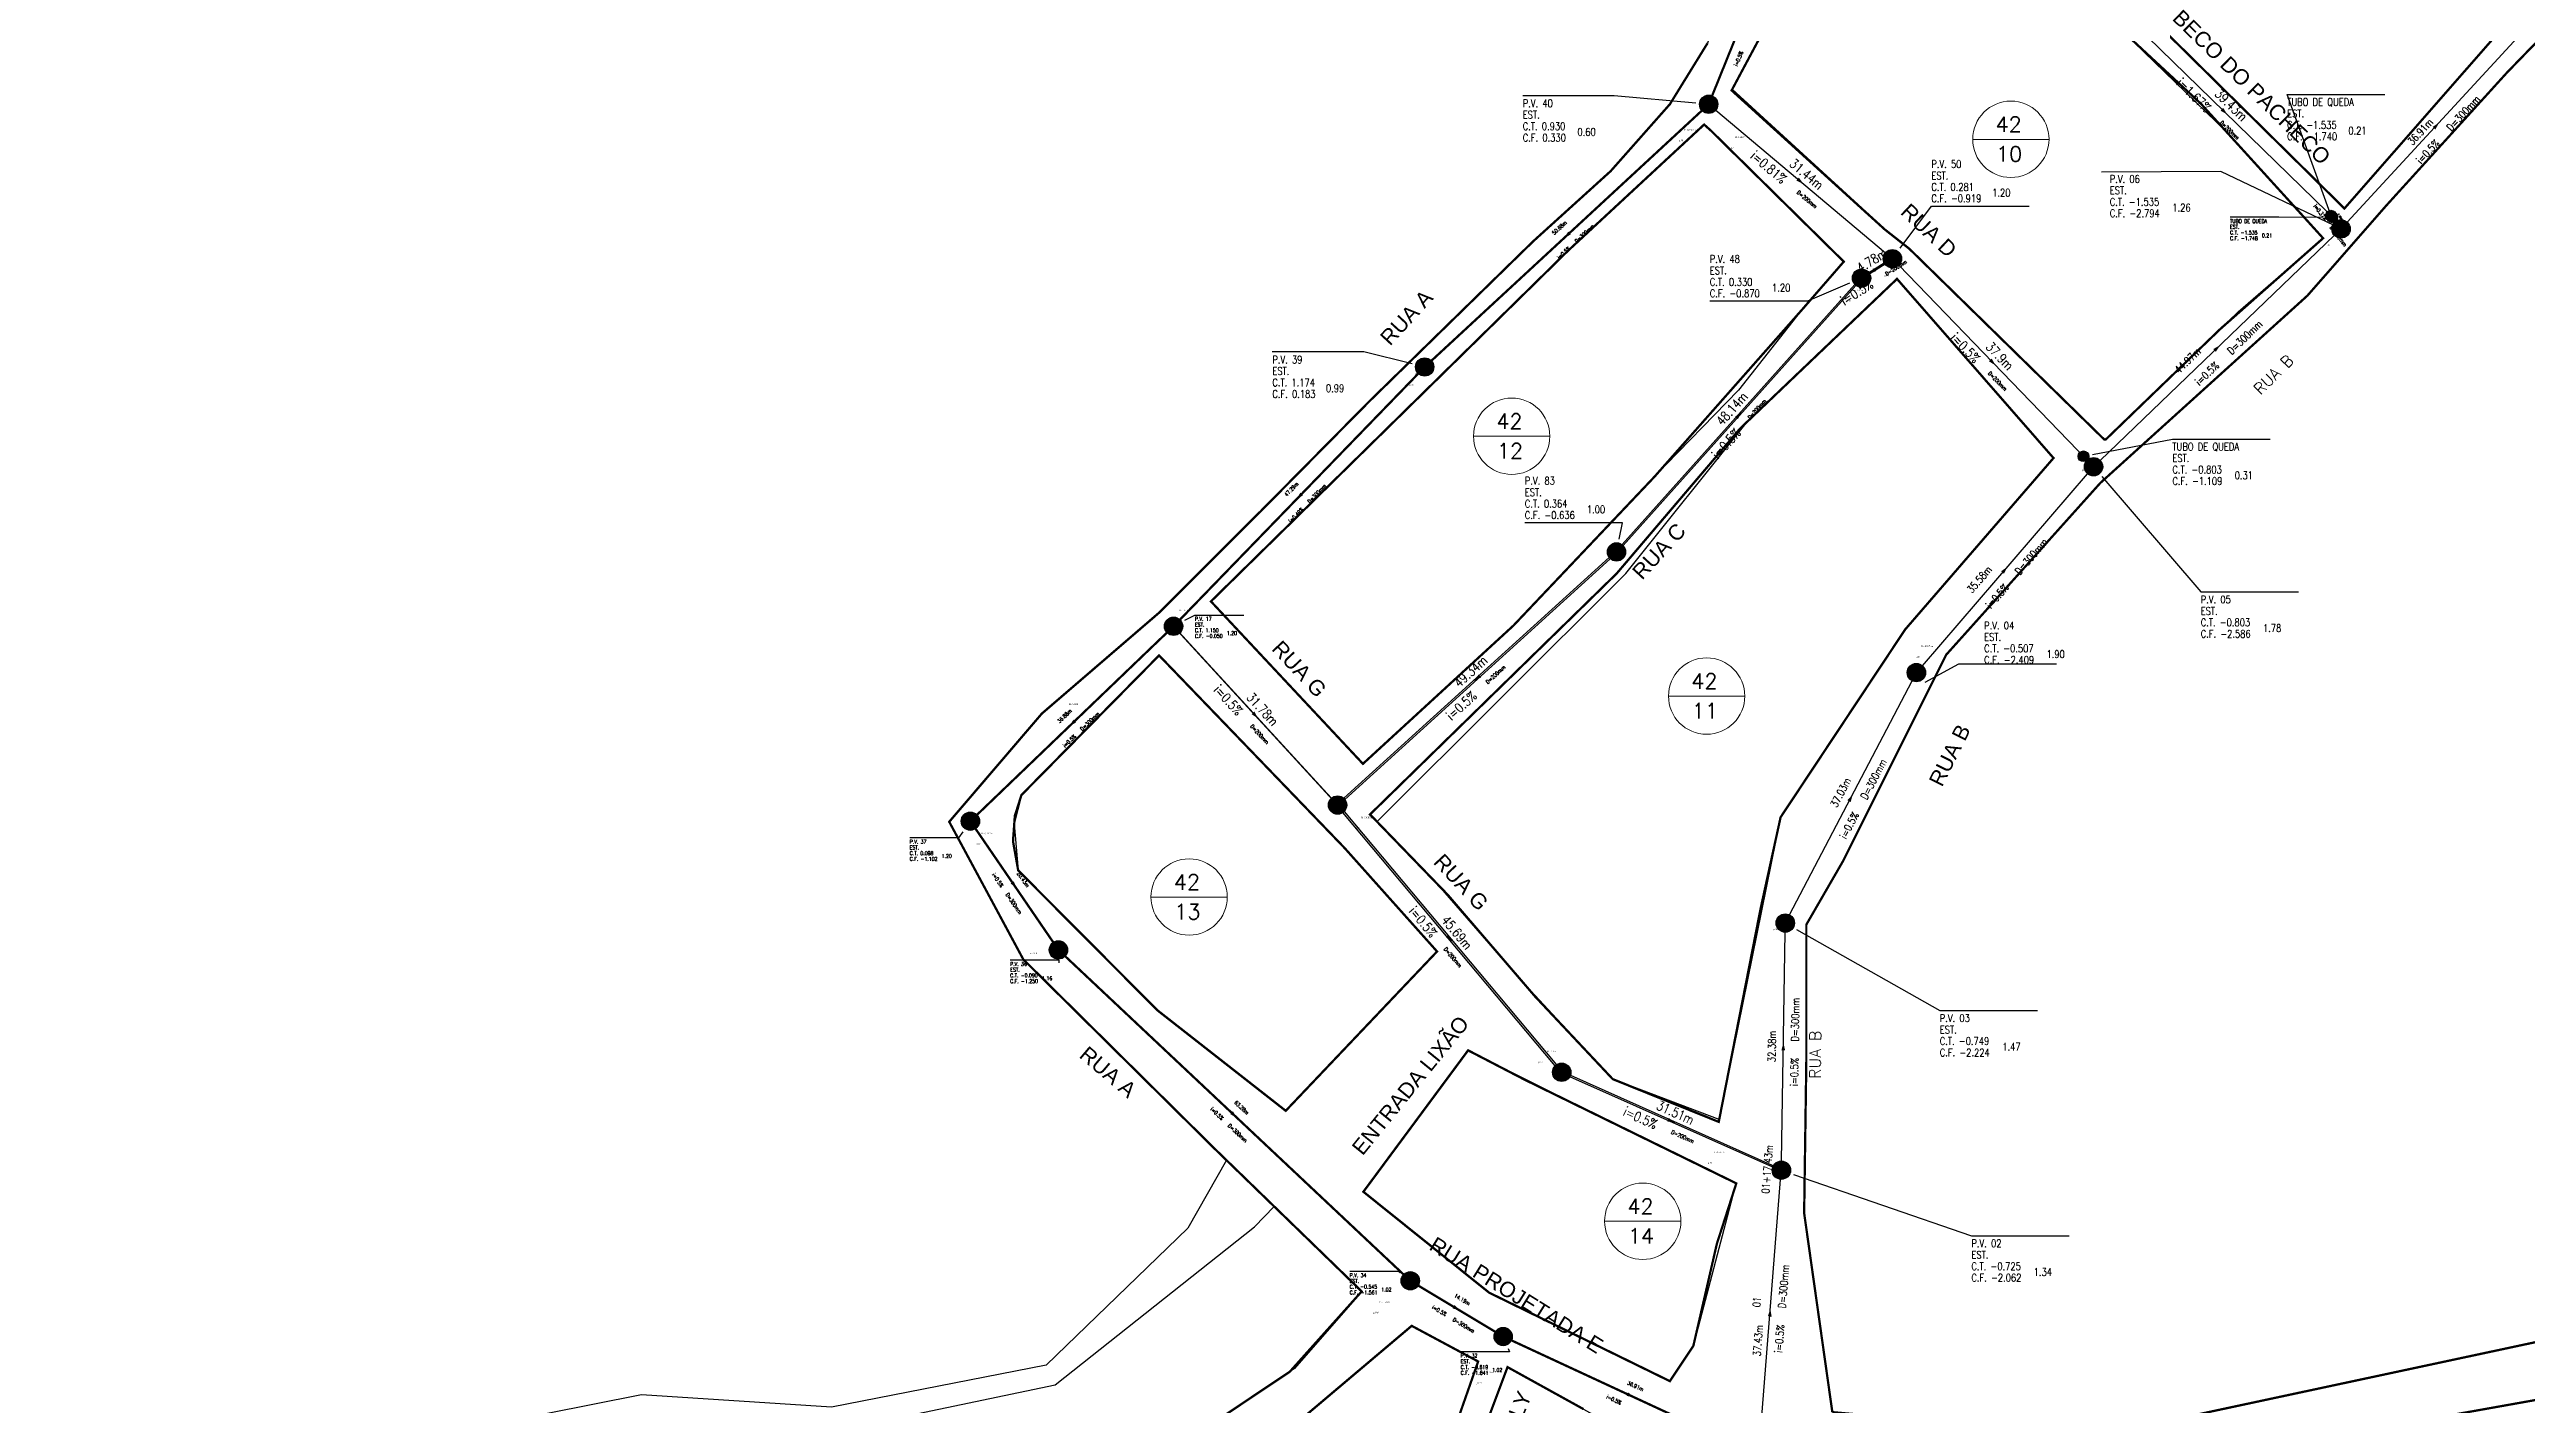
# Model space of a CAD drawing. Extents: x -44 to 14114764, y -20 to 289527804.
# Drawn here: x 357905.2 to 358229.8, y 7353588.1 to 7353765.6 of the extents above; entities that cross this region are included whole.
import ezdxf
from ezdxf.enums import TextEntityAlignment as Align

# ---------------------------------------------------------------- set-up
doc = ezdxf.new("R2010")
doc.units = 0
for name, color, linetype in [('0-quadras', 5, 'Continuous'), ('A_Alerta', 2, 'Continuous'), ('Heights', 7, 'Continuous'), ('Layer1', 5, 'Continuous'), ('PONTOS-CAIXAS_U', 1, 'Continuous'), ('PS_IND_COMPRIMENTO', 7, 'Continuous'), ('PS_IND_DIAMETRO', 7, 'Continuous'), ('PS_IND_FLUXO', 3, 'Continuous'), ('PS_IND_INCLINACAO', 7, 'Continuous'), ('PS_PONTOS_IDENTIFICACAO_LIN', 7, 'Continuous'), ('PS_PONTOS_IDENTIFICACAO_TXT', 7, 'Continuous'), ('Survey.td2_Mark', 7, 'Continuous'), ('TEXTO', 7, 'Continuous'), ('TUBO_PVC', 1, 'Continuous'), ('TXT-LOGRAD', 3, 'Continuous')]:
    doc.layers.add(name, color=color, linetype=linetype)
doc.layers.add('COTAS', color=7, linetype='Continuous', lineweight=9)
doc.layers.get('0').off()
doc.layers.get('0').freeze()
doc.styles.add('CARIMBO', font='arial.ttf', dxfattribs={"height": 2})
doc.styles.add('ROMANS', font='ROMANS.shx', dxfattribs={"height": 2})
doc.styles.add('SABESP', font='ROMANS.shx', dxfattribs={"height": 2})
doc.styles.get("Standard").update_dxf_attribs({"font": 'times.ttf'})
picture_1 = doc.add_image_def('image1.tif', size_in_pixel=(37423, 27282))

# ---------------------------------------------------------------- blocks, each defined once
blk = doc.blocks.new('*U773', base_point=(9690.446, 9362.01))
at = {"const_width": 0.24, "flags": 128}
blk.add_lwpolyline([(9690.326, 9362.01, 1), (9690.566, 9362.01, 1)], format="xyb", close=True, dxfattribs=at)
blk.add_circle((9690.446, 9362.01), 0.24)
blk = doc.blocks.new('*U774', base_point=(9690.446, 9362.01))
at = {"const_width": 0.24, "flags": 128}
blk.add_lwpolyline([(9690.326, 9362.01, 1), (9690.566, 9362.01, 1)], format="xyb", close=True, dxfattribs=at)
blk.add_circle((9690.446, 9362.01), 0.24)
blk = doc.blocks.new('*U775', base_point=(9690.446, 9362.01))
at = {"const_width": 0.24, "flags": 128}
blk.add_lwpolyline([(9690.326, 9362.01, 1), (9690.566, 9362.01, 1)], format="xyb", close=True, dxfattribs=at)
blk.add_circle((9690.446, 9362.01), 0.24)
blk = doc.blocks.new('*U776', base_point=(9690.446, 9362.01))
at = {"const_width": 0.24, "flags": 128}
blk.add_lwpolyline([(9690.326, 9362.01, 1), (9690.566, 9362.01, 1)], format="xyb", close=True, dxfattribs=at)
blk.add_circle((9690.446, 9362.01), 0.24)
blk = doc.blocks.new('*U777', base_point=(9690.446, 9362.01))
at = {"const_width": 0.24, "flags": 128}
blk.add_lwpolyline([(9690.326, 9362.01, 1), (9690.566, 9362.01, 1)], format="xyb", close=True, dxfattribs=at)
blk.add_circle((9690.446, 9362.01), 0.24)
blk = doc.blocks.new('*U789', base_point=(9690.446, 9362.01))
at = {"const_width": 0.24, "flags": 128}
blk.add_lwpolyline([(9690.326, 9362.01, 1), (9690.566, 9362.01, 1)], format="xyb", close=True, dxfattribs=at)
blk.add_circle((9690.446, 9362.01), 0.24)
blk = doc.blocks.new('*U790', base_point=(9690.446, 9362.01))
at = {"const_width": 0.24, "flags": 128}
blk.add_lwpolyline([(9690.326, 9362.01, 1), (9690.566, 9362.01, 1)], format="xyb", close=True, dxfattribs=at)
blk.add_circle((9690.446, 9362.01), 0.24)
blk = doc.blocks.new('*U791', base_point=(9690.446, 9362.01))
at = {"const_width": 0.24, "flags": 128}
blk.add_lwpolyline([(9690.326, 9362.01, 1), (9690.566, 9362.01, 1)], format="xyb", close=True, dxfattribs=at)
blk.add_circle((9690.446, 9362.01), 0.24)
blk = doc.blocks.new('*U792', base_point=(9690.446, 9362.01))
at = {"const_width": 0.24, "flags": 128}
blk.add_lwpolyline([(9690.326, 9362.01, 1), (9690.566, 9362.01, 1)], format="xyb", close=True, dxfattribs=at)
blk.add_circle((9690.446, 9362.01), 0.24)
blk = doc.blocks.new('*U793', base_point=(9690.446, 9362.01))
at = {"const_width": 0.24, "flags": 128}
blk.add_lwpolyline([(9690.326, 9362.01, 1), (9690.566, 9362.01, 1)], format="xyb", close=True, dxfattribs=at)
blk.add_circle((9690.446, 9362.01), 0.24)
blk = doc.blocks.new('*U794', base_point=(9690.446, 9362.01))
at = {"const_width": 0.24, "flags": 128}
blk.add_lwpolyline([(9690.326, 9362.01, 1), (9690.566, 9362.01, 1)], format="xyb", close=True, dxfattribs=at)
blk.add_circle((9690.446, 9362.01), 0.24)
blk = doc.blocks.new('*U795', base_point=(9690.446, 9362.01))
at = {"const_width": 0.24, "flags": 128}
blk.add_lwpolyline([(9690.326, 9362.01, 1), (9690.566, 9362.01, 1)], format="xyb", close=True, dxfattribs=at)
blk.add_circle((9690.446, 9362.01), 0.24)
blk = doc.blocks.new('*U798', base_point=(9709.606, 9361.717))
at = {"const_width": 0.14, "flags": 128}
blk.add_lwpolyline([(9709.536, 9361.717, 1), (9709.676, 9361.717, 1)], format="xyb", close=True, dxfattribs=at)
blk.add_circle((9709.606, 9361.717), 0.14)
blk = doc.blocks.new('*U803', base_point=(9690.446, 9362.01))
at = {"const_width": 0.24, "flags": 128}
blk.add_lwpolyline([(9690.326, 9362.01, 1), (9690.566, 9362.01, 1)], format="xyb", close=True, dxfattribs=at)
blk.add_circle((9690.446, 9362.01), 0.24)
blk = doc.blocks.new('*U804', base_point=(9690.446, 9362.01))
at = {"const_width": 0.24, "flags": 128}
blk.add_lwpolyline([(9690.326, 9362.01, 1), (9690.566, 9362.01, 1)], format="xyb", close=True, dxfattribs=at)
blk.add_circle((9690.446, 9362.01), 0.24)
blk = doc.blocks.new('*U805', base_point=(9690.446, 9362.01))
at = {"const_width": 0.24, "flags": 128}
blk.add_lwpolyline([(9690.326, 9362.01, 1), (9690.566, 9362.01, 1)], format="xyb", close=True, dxfattribs=at)
blk.add_circle((9690.446, 9362.01), 0.24)
blk = doc.blocks.new('*U806', base_point=(9690.446, 9362.01))
at = {"const_width": 0.24, "flags": 128}
blk.add_lwpolyline([(9690.326, 9362.01, 1), (9690.566, 9362.01, 1)], format="xyb", close=True, dxfattribs=at)
blk.add_circle((9690.446, 9362.01), 0.24)
blk = doc.blocks.new('*U838', base_point=(9690.446, 9362.01))
at = {"const_width": 0.24, "flags": 128}
blk.add_lwpolyline([(9690.326, 9362.01, 1), (9690.566, 9362.01, 1)], format="xyb", close=True, dxfattribs=at)
blk.add_circle((9690.446, 9362.01), 0.24)
blk = doc.blocks.new('*U1886', base_point=(9709.606, 9361.717))
at = {"const_width": 0.14, "flags": 128}
blk.add_lwpolyline([(9709.536, 9361.717, 1), (9709.676, 9361.717, 1)], format="xyb", close=True, dxfattribs=at)
blk.add_circle((9709.606, 9361.717), 0.14)
blk = doc.blocks.new('*U1903', base_point=(9709.606, 9361.717))
at = {"const_width": 0.14, "flags": 128}
blk.add_lwpolyline([(9709.536, 9361.717, 1), (9709.676, 9361.717, 1)], format="xyb", close=True, dxfattribs=at)
blk.add_circle((9709.606, 9361.717), 0.14)

msp = doc.modelspace()

# ---------------------------------------------------------------- linework, layer by layer
at = {"layer": '0-quadras', "const_width": 0.3}
for points in [[(358153.192, 7353815.216), (358187.576, 7353791.183), (358196.336, 7353800.358), (358228.008, 7353769.956), (358205.947, 7353744.771), (358177.965, 7353772.354), (358181.202, 7353778.281), (358146.902, 7353803.757)], [(358078.265, 7353665.407), (358110.594, 7353696.974), (358126.772, 7353715.966), (358147.317, 7353735.55), (358167.827, 7353712.086), (358148.39, 7353689.636), (358132.065, 7353665.039), (358129.44, 7353653.063), (358123.963, 7353625.143), (358110.068, 7353630.744), (358099.888, 7353641.569), (358088.423, 7353654.91)], [(358050.623, 7353686.234), (358032.583, 7353667.945), (358031.721, 7353665.232), (358031.48, 7353661.899), (358032.159, 7353658.082), (358050.41, 7353639.752), (358067.22, 7353626.593), (358087.049, 7353647.46), (358074.919, 7353661.025)], [(358098.517, 7353630.672), (358126.261, 7353617.089), (358123.713, 7353609.178), (358120.632, 7353595.806), (358117.55, 7353591.187), (358093.868, 7353602.776), (358077.394, 7353615.988), (358091.118, 7353634.512)]]:
    msp.add_lwpolyline(points, close=True, dxfattribs=at)
for points in [[(358189.651, 7353728.96), (358203.155, 7353740.877), (358187.156, 7353758.478), (358177.004, 7353767.884), (358170.558, 7353775.269), (358171.179, 7353776.331), (358166.623, 7353780.324), (358168.061, 7353782.59), (358144.743, 7353799.085), (358141.76, 7353791.881), (358133.13, 7353774.24), (358125.649, 7353760.238), (358145.719, 7353742.021), (358148.937, 7353739.491), (358174.573, 7353714.419)], [(358138.845, 7353587.125), (358135.151, 7353613.193), (358135.435, 7353633.018), (358135.438, 7353650.978), (358140.252, 7353659.309), (358153.752, 7353686.307), (358173.95, 7353708.811), (358201.106, 7353733.363), (358211.493, 7353745.222), (358227.244, 7353762.566), (358236.036, 7353771.629), (358250.364, 7353781.765)], [(358122.486, 7353766.414), (358117.563, 7353758.437), (358109.804, 7353749.671), (358099.66, 7353740.487), (358078.207, 7353719.547), (358064.019, 7353705.197), (358050.59, 7353691.8), (358035.257, 7353678.614), (358023.123, 7353664.445), (358032.831, 7353646.423), (358058.005, 7353621.529), (358077.175, 7353602.941), (358067.755, 7353592.425), (358053.289, 7353582.753)], [(358122.905, 7353754.997), (358140.344, 7353737.809), (358135.044, 7353731.711), (358115.514, 7353709.611), (358097.06, 7353690.148), (358077.335, 7353672.038), (358057.418, 7353693.311), (358085.098, 7353720.479), (358104.171, 7353739.2), (358122.041, 7353755.761), (358122.905, 7353754.997)], [(358467.602, 7353748.453), (358451.082, 7353642.547), (358421.823, 7353636.987), (358400.556, 7353632.946), (358379.059, 7353627.442), (358372.967, 7353625.147), (358351.308, 7353620.811), (358303.543, 7353611.25), (358262.999, 7353603.135), (358214.679, 7353592.805), (358173.592, 7353584.021), (358138.845, 7353587.125)], [(358189.694, 7353728.998), (358174.573, 7353714.419)], [(358751.602, 7353514.182), (358757.985, 7353559.947), (358761.928, 7353587.17), (358712.143, 7353594.189), (358649.164, 7353602.659), (358544.485, 7353620.005), (358505.628, 7353626.414), (358463.627, 7353633.152), (358455.708, 7353634.263), (358428.514, 7353629.79), (358388.507, 7353620.811), (358379.081, 7353618.796), (358349.604, 7353613.425), (358318.404, 7353607.349), (358256.583, 7353593.28), (358220.56, 7353586.853), (358198.621, 7353582.473), (358177.899, 7353572.6), (358169.854, 7353568.275), (358151.359, 7353571.72)], [(358106.221, 7353587.532), (358096.281, 7353593.025), (358086.266, 7353566.33), (358074.142, 7353562.189), (358071.43, 7353565.154), (358084.004, 7353569.705), (358092.436, 7353593.761), (358083.726, 7353598.429), (358069.239, 7353586.195), (358056.506, 7353578.172), (358029.412, 7353566.992), (358018.136, 7353562.238), (358010.149, 7353543.035), (357992.534, 7353531.097), (357977.413, 7353520.703), (357967.737, 7353513.992), (357953.617, 7353504.392), (357933.098, 7353491.422), (357922.206, 7353485.292), (357899.037, 7353468.242)]]:
    msp.add_lwpolyline(points, dxfattribs=at)
at = {"layer": 'COTAS', "ltscale": 4}
for p, q in [((358157.239, 7353753.826), (358167.239, 7353753.826)), ((358091.828, 7353714.936), (358101.828, 7353714.936)), ((358117.372, 7353680.904), (358127.372, 7353680.904)), ((358049.562, 7353654.588), (358059.562, 7353654.588)), ((358108.999, 7353612.117), (358118.999, 7353612.117))]:
    msp.add_line(p, q, dxfattribs=at)
at = {"layer": 'COTAS'}
for centre in [(358162.239, 7353753.834), (358096.828, 7353714.944), (358122.372, 7353680.912), (358054.562, 7353654.596), (358113.999, 7353612.125)]:
    msp.add_circle(centre, 5, dxfattribs=at)
at = {"layer": 'Layer1'}
for p, q in [((358192.013, 7353731.238), (358175.187, 7353715.011)), ((358175.693, 7353715.345), (358175.693, 7353715.345))]:
    msp.add_line(p, q, dxfattribs=at)
for points in [[(357829.233, 7353811.074), (357911.556, 7353808.349), (357943.863, 7353807.866), (358004.711, 7353816.213), (358037.675, 7353819.09), (358052.743, 7353814.072), (358068.11, 7353805.829), (358080.71, 7353799.348), (358093.641, 7353793.577), (358110.843, 7353784.665), (358125.35, 7353774.729), (358122.486, 7353766.414), (358117.563, 7353758.437), (358109.804, 7353749.671), (358099.66, 7353740.487), (358078.207, 7353719.547), (358064.019, 7353705.197), (358050.59, 7353691.8), (358035.257, 7353678.614), (358023.123, 7353664.445), (358032.831, 7353646.423), (358059.461, 7353620.118)], [(358205.947, 7353744.771), (358177.965, 7353772.354), (358181.202, 7353778.281), (358146.902, 7353803.757)], [(358125.734, 7353760.396), (358133.13, 7353774.24), (358142.346, 7353793.296), (358144.77, 7353799.15)], [(358192.013, 7353731.238), (358203.155, 7353740.877), (358190.545, 7353754.749), (358177.004, 7353767.884), (358175.189, 7353770.233), (358170.558, 7353775.269), (358171.179, 7353776.331), (358166.623, 7353780.324), (358168.061, 7353782.59), (358144.77, 7353799.15)], [(358138.845, 7353587.125), (358135.151, 7353613.193), (358135.435, 7353633.018), (358135.438, 7353650.978), (358140.252, 7353659.309), (358153.752, 7353686.307), (358173.95, 7353708.811), (358201.106, 7353733.363), (358211.493, 7353745.222), (358227.244, 7353762.566), (358236.036, 7353771.629), (358250.364, 7353781.765)], [(358228.008, 7353769.956), (358205.947, 7353744.771)], [(358174.573, 7353714.419), (358148.937, 7353739.491), (358146.37, 7353741.509), (358125.734, 7353760.396)], [(358122.905, 7353754.997), (358140.344, 7353737.809), (358134.626, 7353731.237), (358126.548, 7353720.958), (358115.514, 7353709.611), (358097.06, 7353690.148), (358077.335, 7353672.038), (358057.418, 7353693.311), (358085.098, 7353720.479), (358104.171, 7353739.2), (358122.041, 7353755.761), (358122.905, 7353754.997)], [(358467.602, 7353748.453), (358451.082, 7353642.547), (358421.823, 7353636.987), (358400.556, 7353632.946), (358379.059, 7353627.442), (358372.967, 7353625.147), (358351.308, 7353620.811), (358303.543, 7353611.25), (358262.999, 7353603.135), (358214.679, 7353592.805), (358173.592, 7353584.021), (358138.845, 7353587.125)], [(358079.21, 7353664.477), (358111.791, 7353696.983), (358127.71, 7353716.86), (358147.317, 7353735.55)], [(358164.626, 7353708.389), (358167.827, 7353712.086), (358147.317, 7353735.55)], [(358164.626, 7353708.389), (358157.643, 7353700.323), (358148.39, 7353689.636), (358140.019, 7353677.023), (358132.065, 7353665.039), (358124.027, 7353625.471)], [(358050.623, 7353686.234), (358032.583, 7353667.945), (358031.644, 7353664.16), (358032.159, 7353658.082), (358050.41, 7353639.752)], [(358087.049, 7353647.46), (358074.919, 7353661.025), (358050.623, 7353686.234)], [(358124.027, 7353625.471), (358110.068, 7353630.744), (358098.198, 7353643.536), (358087.234, 7353656.138), (358079.21, 7353664.477)], [(358050.41, 7353639.752), (358067.22, 7353626.593), (358087.049, 7353647.46)], [(358117.55, 7353591.187), (358093.868, 7353602.776), (358077.394, 7353615.988), (358087.206, 7353629.232), (358091.118, 7353634.512)], [(358117.55, 7353591.187), (358120.632, 7353595.806), (358126.261, 7353617.089), (358108.609, 7353625.731), (358091.118, 7353634.512)], [(358751.602, 7353514.182), (358757.985, 7353559.947), (358761.928, 7353587.17), (358712.143, 7353594.189), (358649.164, 7353602.659), (358544.485, 7353620.005), (358505.628, 7353626.414), (358463.627, 7353633.152), (358455.708, 7353634.263), (358428.514, 7353629.79), (358388.507, 7353620.811), (358379.081, 7353618.796), (358349.604, 7353613.425), (358318.404, 7353607.349), (358256.583, 7353593.28), (358220.56, 7353586.853), (358198.621, 7353582.473), (358177.899, 7353572.6), (358169.854, 7353568.275), (358143.986, 7353573.093)], [(358059.461, 7353620.118), (358054.369, 7353611.22), (358035.844, 7353593.289), (358007.692, 7353587.76), (357982.783, 7353589.41), (357964.09, 7353585.69)], [(358007.577, 7353584.549), (358037.004, 7353590.691), (358063.11, 7353611.411), (358065.693, 7353614.075), (358077.175, 7353602.941), (358068.357, 7353592.827), (358053.289, 7353582.753)], [(357899.037, 7353468.242), (357922.206, 7353485.292), (357933.098, 7353491.422), (357953.617, 7353504.392), (357967.737, 7353513.992), (357978.13, 7353519.846), (357996.562, 7353531.677), (358011.769, 7353542.512), (358018.136, 7353562.238), (358029.412, 7353566.992), (358056.506, 7353578.172), (358069.239, 7353586.195), (358083.726, 7353598.429), (358092.436, 7353593.761), (358084.004, 7353569.705), (358071.43, 7353565.154), (358074.142, 7353562.189), (358086.266, 7353566.33), (358096.281, 7353593.025), (358126.08, 7353576.558), (358143.986, 7353573.223)]]:
    msp.add_lwpolyline(points, dxfattribs=at)
at = {"layer": 'PS_IND_FLUXO'}
for points in [[(358189.881, 7353757.773, 0.5, 0, 0), (358190.597, 7353757.075, 0, 0, 0)], [(358217.681, 7353755.287, 0.5, 0, 0), (358218.359, 7353756.021, 0, 0, 0)], [(358134.296, 7353748.625, 0.5, 0, 0), (358135.062, 7353747.982, 0, 0, 0)], [(358204.389, 7353743.563, 0.5, 0, 0), (358204.993, 7353742.766, 0, 0, 0)], [(358104.4, 7353741.553, 0.5, 0, 0), (358103.666, 7353740.874, 0, 0, 0)], [(358144.271, 7353736.656, 0.5, 0, 0), (358145.117, 7353737.188, 0, 0, 0)], [(358188.926, 7353726.173, 0.5, 0, 0), (358189.647, 7353726.865, 0, 0, 0)], [(358159.546, 7353724.93, 0.5, 0, 0), (358160.241, 7353724.211, 0, 0, 0)], [(358126.282, 7353717.346, 0.5, 0, 0), (358126.949, 7353718.091, 0, 0, 0)], [(358069.318, 7353707.391, 0.5, 0, 0), (358068.623, 7353706.673, 0, 0, 0)], [(358161.14, 7353697.086, 0.5, 0, 0), (358161.792, 7353697.844, 0, 0, 0)], [(358092.655, 7353683.549, 0.5, 0, 0), (358091.915, 7353682.877, 0, 0, 0)], [(358039.567, 7353677.634, 0.5, 0, 0), (358038.845, 7353676.942, 0, 0, 0)], [(358062.924, 7353678.714, 0.5, 0, 0), (358063.6, 7353677.977, 0, 0, 0)], [(358141.038, 7353667.141, 0.5, 0, 0), (358141.502, 7353668.026, 0, 0, 0)], [(358031.384, 7353656.508, 0.5, 0, 0), (358031.948, 7353655.683, 0, 0, 0)], [(358088.374, 7353649.522, 0.5, 0, 0), (358089.017, 7353648.756, 0, 0, 0)], [(358132.416, 7353634.498, 0.5, 0, 0), (358132.431, 7353635.498, 0, 0, 0)], [(358060.124, 7353626.339, 0.5, 0, 0), (358060.853, 7353625.654, 0, 0, 0)], [(358117.319, 7353625.428, 0.5, 0, 0), (358118.232, 7353625.021, 0, 0, 0)], [(358089.197, 7353600.936, 0.5, 0, 0), (358090.055, 7353600.422, 0, 0, 0)], [(358130.643, 7353599.656, 0.5, 0, 0), (358130.723, 7353600.653, 0, 0, 0)], [(358112.001, 7353589.475, 0.5, 0, 0), (358112.908, 7353589.054, 0, 0, 0)]]:
    msp.add_lwpolyline(points, format="xyseb", dxfattribs=at)
at = {"layer": 'PS_PONTOS_IDENTIFICACAO_LIN', "linetype": 'Continuous'}
for points in [[(358120.947, 7353758.569), (358110.272, 7353759.543), (358098.272, 7353759.543)], [(358204.06, 7353744.17), (358198.448, 7353759.71), (358211.248, 7353759.71)], [(358205.504, 7353742.091), (358189.742, 7353749.636), (358174.096, 7353749.544)], [(358147.728, 7353739.559), (358151.817, 7353745.085), (358164.617, 7353745.085)], [(358203.157, 7353743.607), (358197.361, 7353743.613), (358190.961, 7353743.613)], [(358141.106, 7353734.987), (358135.586, 7353732.646), (358122.786, 7353732.646)], [(358083.776, 7353724.419), (358077.463, 7353725.975), (358065.463, 7353725.975)], [(358172.926, 7353712.541), (358183.401, 7353714.573), (358196.201, 7353714.573)], [(358174.175, 7353709.657), (358187.114, 7353694.558), (358199.914, 7353694.558)], [(358110.904, 7353701.45), (358111.348, 7353703.607), (358098.548, 7353703.607)], [(358054.019, 7353690.842), (358055.317, 7353691.524), (358061.717, 7353691.524)], [(358151.013, 7353682.733), (358155.4, 7353685.153), (358168.2, 7353685.153)], [(358024.916, 7353663.137), (358024.349, 7353662.333), (358017.949, 7353662.333)], [(358134.157, 7353650.347), (358152.923, 7353639.725), (358165.723, 7353639.725)], [(358037.531, 7353645.97), (358037.511, 7353646.325), (358031.111, 7353646.325)], [(358133.775, 7353618.258), (358157.07, 7353610.229), (358169.87, 7353610.229)], [(358082.211, 7353605.383), (358081.999, 7353605.552), (358075.599, 7353605.552)], [(358096.364, 7353595.463), (358096.547, 7353595.024), (358090.147, 7353595.024)]]:
    msp.add_lwpolyline(points, dxfattribs=at)
at = {"layer": 'TUBO_PVC'}
for points, const_width in [([(358123.089, 7353759.526), (358128.795, 7353773.647)], 0.3), ([(358121.76, 7353757.601), (358086.306, 7353724.826)], 0.3), ([(358204.601, 7353743.283), (358204.78, 7353743.047)], 0.2), ([(358084.591, 7353723.151), (358053.35, 7353690.912)], 0.3), ([(358051.65, 7353689.221), (358026.762, 7353665.355)], 0.3), ([(358053.326, 7353689.168), (358073.198, 7353667.523)], 0.2), ([(358026.574, 7353663.535), (358036.758, 7353648.656)], 0.3), ([(358038.309, 7353646.845), (358082.668, 7353605.148)], 0.3), ([(358084.57, 7353603.71), (358094.683, 7353597.648)], 0.3), ([(358096.8, 7353596.526), (358128.109, 7353582.003)], 0.3)]:
    msp.add_lwpolyline(points, dxfattribs=dict(at, const_width=const_width))
for points in [[(358176.8, 7353770.52), (358203.678, 7353744.329)], [(358206.317, 7353742.972), (358229.723, 7353768.336)], [(358123.559, 7353757.643), (358145.799, 7353738.965)], [(358173.934, 7353711.778), (358204.639, 7353741.26)], [(358147.552, 7353737.331), (358172.236, 7353711.809)], [(358150.645, 7353684.892), (358172.287, 7353710.038)], [(358133.235, 7353652.246), (358149.306, 7353682.921)], [(358132.187, 7353620.011), (358132.659, 7353649.985)], [(358129.293, 7353582.694), (358132.073, 7353617.616)]]:
    msp.add_lwpolyline(points, dxfattribs=at)
for points in [[(358143.685, 7353736.288), (358143.632, 7353736.373), (358145.65, 7353737.64), (358145.703, 7353737.556), (358145.756, 7353737.471), (358143.738, 7353736.204)], [(358141.87, 7353734.757), (358141.945, 7353734.691), (358111.435, 7353700.613), (358111.361, 7353700.679), (358111.286, 7353700.746), (358141.796, 7353734.824)], [(358109.673, 7353698.981), (358109.74, 7353698.907), (358074.964, 7353667.371), (358074.897, 7353667.445), (358074.83, 7353667.519), (358109.606, 7353699.055)], [(358074.78, 7353665.721), (358074.857, 7353665.785), (358102.688, 7353632.621), (358102.611, 7353632.557), (358102.535, 7353632.493), (358074.704, 7353665.657)], [(358104.478, 7353631.15), (358104.519, 7353631.241), (358131.114, 7353619.391), (358131.073, 7353619.3), (358131.032, 7353619.208), (358104.437, 7353631.058)]]:
    msp.add_lwpolyline(points, close=True, dxfattribs=at)

# ---------------------------------------------------------------- block references
at = {"layer": 'PONTOS-CAIXAS_U', "xscale": 5, "yscale": 5, "zscale": 5}
for name, p in [('*U795', (358122.64, 7353758.415)), ('*U798', (358204.179, 7353743.84)), ('*U1903', (358204.357, 7353743.606)), ('*U777', (358205.504, 7353742.091)), ('*U805', (358146.718, 7353738.193)), ('*U806', (358142.67, 7353735.65)), ('*U794', (358085.425, 7353724.012)), ('*U1886', (358171.749, 7353712.313)), ('*U776', (358173.069, 7353710.947)), ('*U838', (358110.561, 7353699.786)), ('*U793', (358052.516, 7353690.051)), ('*U775', (358149.862, 7353683.983)), ('*U804', (358074.009, 7353666.64)), ('*U792', (358025.896, 7353664.525)), ('*U774', (358132.678, 7353651.184)), ('*U791', (358037.436, 7353647.666)), ('*U803', (358103.383, 7353631.638)), ('*U773', (358132.169, 7353618.811)), ('*U790', (358083.541, 7353604.326)), ('*U789', (358095.711, 7353597.031))]:
    msp.add_blockref(name, p, dxfattribs=at)

# ---------------------------------------------------------------- texts
at = {"layer": 'A_Alerta', "color": 0, "style": 'CARIMBO'}
for s, rotation, p in [('BECO DO PACHECO', 315.61566, (358193.8, 7353760.663)), ('RUA D', 316.74072, (358151.491, 7353741.899)), ('RUA A', 47.33055, (358083.038, 7353730.495)), ('RUA C', 47.33055, (358116.122, 7353699.886)), ('RUA G', 313.06971, (358069, 7353684.463)), ('RUA B', 63.38591, (358154.215, 7353673.165)), ('RUA G', 313.06971, (358090.204, 7353656.53)), ('ENTRADA LIXÃO', 50.9346, (358083.552, 7353629.928)), ('RUA A', 319.68615, (358043.927, 7353631.681)), ('RUA PROJETADA E', 328.04107, (358097.462, 7353602.456)), ('TRAVESSA DA KELY', 67.48898, (358093.322, 7353577.004))]:
    msp.add_text(s, height=2, rotation=rotation, dxfattribs=at).set_placement(p, align=Align.MIDDLE_CENTER)
at = {"layer": 'Heights', "color": 24}
for s, p in [(' H: 0.9302m', (358119.38, 7353754.96, 0.93)), (' H: 0.6867m', (358126.03, 7353754.005, 0.687)), (' H: -1.5356m', (358204.261, 7353741.295, -1.536)), (' H: 0.2817m', (358146.282, 7353737.285, 0.282)), (' H: 0.3351m', (358141.331, 7353733.955, 0.335)), (' H: 1.1749m', (358084.07, 7353722.964, 1.175)), (' H: -0.8031m', (358172.232, 7353711.798, -0.803)), (' H: 1.1514m', (358053.224, 7353692.042, 1.151)), (' H: -0.5074m', (358150.411, 7353687.337, -0.507)), (' H: 0.6214m', (358038.716, 7353679.745, 0.621)), (' H: 0.3967m', (358076.99, 7353664.897, 0.397)), (' H: 0.0982m', (358027.267, 7353662.827, 0.098)), (' H: -0.7494m', (358131.776, 7353651.665, -0.749)), (' H: -0.0918m', (358033.238, 7353647.123, -0.092)), (' H: -0.5712m', (358100.978, 7353634.283, -0.571)), (' H: -0.7253m', (358123.169, 7353621.06, -0.725)), (' H: -0.5453m', (358079.328, 7353601.455, -0.545)), (' H: -0.6199m', (358092.794, 7353592.239, -0.62))]:
    msp.add_text(s, height=0.2, dxfattribs=at).set_placement(p)
at = {"layer": 'PS_IND_COMPRIMENTO', "style": 'ROMANS', "width": 0.8}
for s, height, rotation, p in [('39.43m', 1.25, 315.74133, (358191.112, 7353758.32)), ('36.91m', 1, 47.29856, (358215.89, 7353754.82)), ('31.44m', 1.25, 319.97533, (358135.483, 7353749.261)), ('50.68m', 0.5, 42.75096, (358103.082, 7353742.242)), ('2.19m', 0.25, 307.1257, (358205.369, 7353743.678)), ('4.78m', 1.25, 32.13515, (358144.029, 7353737.98)), ('37.9m', 1.25, 314.04378, (358160.792, 7353725.439)), ('44.97m', 1, 43.83701, (358185.406, 7353724.866)), ('48.14m', 1.25, 48.1625, (358125.684, 7353718.552)), ('47.29m', 0.5, 45.90087, (358067.965, 7353708.006)), ('35.58m', 1, 49.28264, (358158.119, 7353696.187)), ('49.34m', 1.25, 42.20199, (358091.445, 7353684.139)), ('31.78m', 1.25, 312.55436, (358064.183, 7353679.191)), ('36.88m', 0.5, 43.79882, (358038.237, 7353678.299)), ('37.03m', 1, 62.34921, (358139.942, 7353668.28)), ('20.43m', 0.5, 304.39001, (358032.821, 7353656.886)), ('45.69m', 1.25, 310.00318, (358089.653, 7353649.943)), ('32.38m', 1, 89.0979, (358130.924, 7353635.021)), ('63.28m', 0.5, 316.77106, (358061.447, 7353627.016)), ('31.51m', 1.25, 335.9832, (358118.284, 7353626.366)), ('14.19m', 0.5, 329.06087, (358090.346, 7353601.88)), ('37.43m', 1, 85.44786, (358129.107, 7353596.496)), ('36.91m', 0.5, 335.11492, (358113.044, 7353590.535))]:
    msp.add_text(s, height=height, rotation=rotation, dxfattribs=at).set_placement(p, align=Align.MIDDLE_CENTER)
at = {"layer": 'PS_IND_DIAMETRO', "style": 'ROMANS', "width": 0.8}
for s, height, rotation, p in [('D=300mm', 1, 47.29856, (358221.53, 7353757.246)), ('D=200mm', 0.5, 315.74133, (358190.907, 7353755.029)), ('D=200mm', 0.5, 319.97533, (358135.522, 7353745.964)), ('D=300mm', 0.5, 42.75096, (358106.378, 7353741.475)), ('D=200mm', 0.5, 307.1257, (358205.16, 7353741.137)), ('D=200mm', 0.5, 32.13515, (358147.18, 7353737.007)), ('D=300mm', 1, 43.83701, (358192.886, 7353727.896)), ('D=200mm', 0.5, 314.04378, (358160.49, 7353722.156)), ('D=200mm', 0.5, 48.1625, (358128.981, 7353718.486)), ('D=300mm', 0.5, 45.90087, (358071.298, 7353707.422)), ('D=300mm', 1, 49.28264, (358164.919, 7353699.177)), ('D=200mm', 0.5, 42.20199, (358094.717, 7353683.731)), ('D=300mm', 0.5, 43.79882, (358041.546, 7353677.593)), ('D=200mm', 0.5, 312.55436, (358063.796, 7353675.916)), ('D=300mm', 1, 62.34921, (358144.246, 7353670.032)), ('D=300mm', 0.5, 304.39001, (358031.584, 7353653.737)), ('D=200mm', 0.5, 310.00318, (358089.12, 7353646.689)), ('D=300mm', 1, 89.0979, (358133.979, 7353638.524)), ('D=300mm', 0.5, 316.77106, (358060.914, 7353623.675)), ('D=200mm', 0.5, 335.9832, (358119.231, 7353623.208)), ('D=300mm', 1, 85.44786, (358132.46, 7353603.575)), ('D=300mm', 0.5, 329.06087, (358090.536, 7353598.501))]:
    msp.add_text(s, height=height, rotation=rotation, dxfattribs=at).set_placement(p, align=Align.MIDDLE_CENTER)
at = {"layer": 'PS_IND_INCLINACAO', "style": 'ROMANS', "width": 0.8}
for s, height, rotation, p in [('i=0.5%', 0.5, 67.99853, (358126.566, 7353764.393)), ('i=1.67%', 1.25, 315.74133, (358186.216, 7353759.6)), ('i=0.81%', 1.25, 319.97533, (358130.506, 7353750.176)), ('i=0.5%', 1, 47.29856, (358216.884, 7353752.212)), ('i=0.37%', 0.5, 307.1257, (358202.806, 7353744.246)), ('i=0.5%', 0.5, 42.75096, (358103.661, 7353738.964)), ('i=0.5%', 1.25, 32.13515, (358142.056, 7353733.789)), ('i=0.5%', 1.25, 314.04378, (358156.284, 7353726.505)), ('i=0.5%', 1, 43.83701, (358187.945, 7353723.151)), ('i=0.5%', 1.25, 48.1625, (358124.946, 7353713.979)), ('i=0.49%', 0.5, 45.90087, (358068.584, 7353704.621)), ('i=0.5%', 1, 49.28264, (358160.45, 7353693.985)), ('i=0.5%', 1.25, 312.55436, (358059.704, 7353680.373)), ('i=0.5%', 1.25, 42.20199, (358090.236, 7353679.667)), ('i=0.5%', 0.5, 43.79882, (358038.876, 7353675.032)), ('i=0.5%', 1, 62.34921, (358141.068, 7353663.964)), ('i=0.5%', 0.5, 304.39001, (358029.494, 7353656.79)), ('i=0.5%', 1.25, 310.00318, (358085.231, 7353651.323)), ('i=0.5%', 1, 89.0979, (358133.871, 7353631.674)), ('i=0.5%', 0.5, 316.77106, (358058.218, 7353626.209)), ('i=0.5%', 1.25, 335.9832, (358113.704, 7353625.67)), ('i=0.5%', 0.5, 329.06087, (358087.363, 7353600.404)), ('i=0.5%', 1, 85.44786, (358131.917, 7353596.746)), ('i=0.5%', 0.5, 335.11492, (358110.233, 7353588.752))]:
    msp.add_text(s, height=height, rotation=rotation, dxfattribs=at).set_placement(p, align=Align.MIDDLE_CENTER)
at = {"layer": 'PS_PONTOS_IDENTIFICACAO_TXT', "style": 'ROMANS', "width": 0.8}
for s, height, p in [('P.V. 40', 1, (358098.272, 7353758.043)), ('TUBO DE QUEDA', 1, (358198.448, 7353758.21)), ('C.T. 0.930', 1, (358098.272, 7353755.043)), ('EST. ', 1, (358098.272, 7353756.543)), ('0.60', 1, (358105.443, 7353754.293)), ('C.T. -1.535', 1, (358198.448, 7353755.21)), ('EST. ', 1, (358198.448, 7353756.71)), ('0.21', 1, (358206.457, 7353754.46)), ('C.F. 0.330', 1, (358098.272, 7353753.543)), ('C.F. -1.740', 1, (358198.448, 7353753.71)), ('P.V. 50', 1, (358151.817, 7353750.085)), ('EST. ', 1, (358151.817, 7353748.585)), ('P.V. 06', 1, (358175.201, 7353748.136)), ('C.T. 0.281', 1, (358151.817, 7353747.085)), ('C.F. -0.919', 1, (358151.817, 7353745.585)), ('1.20', 1, (358159.788, 7353746.335)), ('C.T. -1.535', 1, (358175.201, 7353745.136)), ('EST. ', 1, (358175.201, 7353746.636)), ('C.F. -2.794', 1, (358175.201, 7353743.636)), ('1.26', 1, (358183.401, 7353744.386)), ('TUBO DE QUEDA', 0.5, (358190.961, 7353742.863)), ('EST. ', 0.5, (358190.961, 7353742.113)), ('C.T. -1.535', 0.5, (358190.961, 7353741.363)), ('C.F. -1.748', 0.5, (358190.961, 7353740.613)), ('0.21', 0.5, (358195.137, 7353740.988)), ('P.V. 48', 1, (358122.786, 7353737.646)), ('EST. ', 1, (358122.786, 7353736.146)), ('C.T. 0.330', 1, (358122.786, 7353734.646)), ('C.F. -0.870', 1, (358122.786, 7353733.146)), ('1.20', 1, (358130.948, 7353733.896)), ('P.V. 39', 1, (358065.463, 7353724.475)), ('EST. ', 1, (358065.463, 7353722.975)), ('C.T. 1.174', 1, (358065.463, 7353721.475)), ('C.F. 0.183', 1, (358065.463, 7353719.975)), ('0.99', 1, (358072.482, 7353720.725)), ('TUBO DE QUEDA', 1, (358183.401, 7353713.073)), ('C.T. -0.803', 1, (358183.401, 7353710.073)), ('EST. ', 1, (358183.401, 7353711.573)), ('0.31', 1, (358191.563, 7353709.323)), ('C.T. 0.364', 1, (358098.548, 7353705.607)), ('P.V. 83', 1, (358098.548, 7353708.607)), ('EST. ', 1, (358098.548, 7353707.107)), ('C.F. -1.109', 1, (358183.401, 7353708.573)), ('C.F. -0.636', 1, (358098.548, 7353704.107)), ('1.00', 1, (358106.672, 7353704.857)), ('P.V. 05', 1, (358187.114, 7353693.058)), ('P.V. 17', 0.5, (358055.317, 7353690.774)), ('EST. ', 0.5, (358055.317, 7353690.024)), ('P.V. 04', 1, (358158.741, 7353689.653)), ('C.T. -0.803', 1, (358187.114, 7353690.058)), ('EST. ', 1, (358187.114, 7353691.558)), ('C.T. 1.150', 0.5, (358055.317, 7353689.274)), ('C.F. -0.050', 0.5, (358055.317, 7353688.524)), ('1.20', 0.5, (358059.493, 7353688.899)), ('C.T. -0.507', 1, (358158.741, 7353686.653)), ('EST. ', 1, (358158.741, 7353688.153)), ('C.F. -2.586', 1, (358187.114, 7353688.558)), ('1.78', 1, (358195.276, 7353689.308)), ('C.F. -2.409', 1, (358158.741, 7353685.153)), ('1.90', 1, (358166.903, 7353685.903)), ('P.V. 37', 0.5, (358017.949, 7353661.583)), ('EST. ', 0.5, (358017.949, 7353660.833)), ('C.T. 0.098', 0.5, (358017.949, 7353660.083)), ('C.F. -1.102', 0.5, (358017.949, 7353659.333)), ('1.20', 0.5, (358022.125, 7353659.708)), ('P.V. 36', 0.5, (358031.111, 7353645.575)), ('EST. ', 0.5, (358031.111, 7353644.825)), ('C.T. -0.090', 0.5, (358031.111, 7353644.075)), ('C.F. -1.250', 0.5, (358031.111, 7353643.325)), ('1.16', 0.5, (358035.288, 7353643.7)), ('P.V. 03', 1, (358152.923, 7353638.225)), ('C.T. -0.749', 1, (358152.923, 7353635.225)), ('EST. ', 1, (358152.923, 7353636.725)), ('1.47', 1, (358161.123, 7353634.475)), ('C.F. -2.224', 1, (358152.923, 7353633.725)), ('P.V. 02', 1, (358157.07, 7353608.729)), ('C.T. -0.725', 1, (358157.07, 7353605.729)), ('EST. ', 1, (358157.07, 7353607.229)), ('1.34', 1, (358165.232, 7353604.979)), ('C.T. -0.545', 0.5, (358075.599, 7353603.302)), ('C.F. -1.561', 0.5, (358075.599, 7353602.552)), ('P.V. 34', 0.5, (358075.599, 7353604.802)), ('EST. ', 0.5, (358075.599, 7353604.052)), ('1.02', 0.5, (358079.737, 7353602.927)), ('C.F. -2.062', 1, (358157.07, 7353604.229)), ('C.T. -0.619', 0.5, (358090.147, 7353592.774)), ('P.V. 32', 0.5, (358090.147, 7353594.274)), ('EST. ', 0.5, (358090.147, 7353593.524)), ('C.F. -1.641', 0.5, (358090.147, 7353592.024)), ('1.02', 0.5, (358094.266, 7353592.399))]:
    msp.add_text(s, height=height, dxfattribs=at).set_placement(p)
for s, p in [('01+17.43m', (358130.823, 7353618.89)), ('01', (358129.439, 7353601.514))]:
    msp.add_text(s, height=1, rotation=85.44786, dxfattribs=at).set_placement(p, align=Align.CENTER)
at = {"layer": 'Survey.td2_Mark'}
for s, p in [(' pt56', (358118.672, 7353753.57, 0.93)), (' pt47', (358125.321, 7353752.615, 0.687)), (' pt41', (358203.552, 7353739.904, -1.536)), (' pt46', (358145.574, 7353735.894, 0.282)), (' pt48', (358140.622, 7353732.565, 0.335)), (' pt55', (358083.362, 7353721.574, 1.175)), (' pt45', (358171.523, 7353710.407, -0.803)), (' pt54', (358052.516, 7353690.651, 1.151)), (' pt49', (358149.702, 7353685.946, -0.507)), (' pt103', (358038.007, 7353678.354, 0.621)), (' pt104', (358026.558, 7353661.437, 0.098)), (' pt53', (358076.281, 7353663.507, 0.397)), (' pt50', (358131.067, 7353650.275, -0.749)), (' pt105', (358032.529, 7353645.732, -0.092)), (' pt52', (358100.269, 7353632.892, -0.571)), (' pt51', (358122.46, 7353619.67, -0.725)), (' pt106', (358078.619, 7353600.064, -0.545)), (' pt129', (358092.085, 7353590.848, -0.62))]:
    msp.add_text(s, height=0.2, dxfattribs=at).set_placement(p)
at = {"layer": 'TEXTO', "style": 'SABESP'}
for s, p in [('42', (358161.949, 7353754.792)), ('10', (358162.008, 7353750.905)), ('42', (358096.538, 7353715.903)), ('12', (358096.597, 7353712.015)), ('42', (358122.082, 7353681.871)), ('11', (358122.141, 7353677.983)), ('42', (358054.273, 7353655.555)), ('13', (358054.331, 7353651.667)), ('42', (358113.709, 7353613.084)), ('14', (358113.768, 7353609.196))]:
    msp.add_text(s, height=2, dxfattribs=at).set_placement(p, align=Align.CENTER)
at = {"layer": 'TXT-LOGRAD', "lineweight": 0, "style": 'SABESP'}
for s, rotation, p in [('RUA B ', 44.98403, (358197.02, 7353723.373)), ('RUA B  ', 89.7234, (358136.602, 7353634.955))]:
    msp.add_text(s, height=1.5, rotation=rotation, dxfattribs=at).set_placement(p, align=Align.MIDDLE_CENTER)

# ---------------------------------------------------------------- pictures from other files: only their frames are drawn
at = {"layer": 'Heights'}
image = msp.add_image(picture_1, insert=(357643.42, 7353370.818), size_in_units=(871.577, 635.395), dxfattribs=dict(at, fade=70))
image.dxf.flags = 15

doc.saveas('drawing.dxf')
